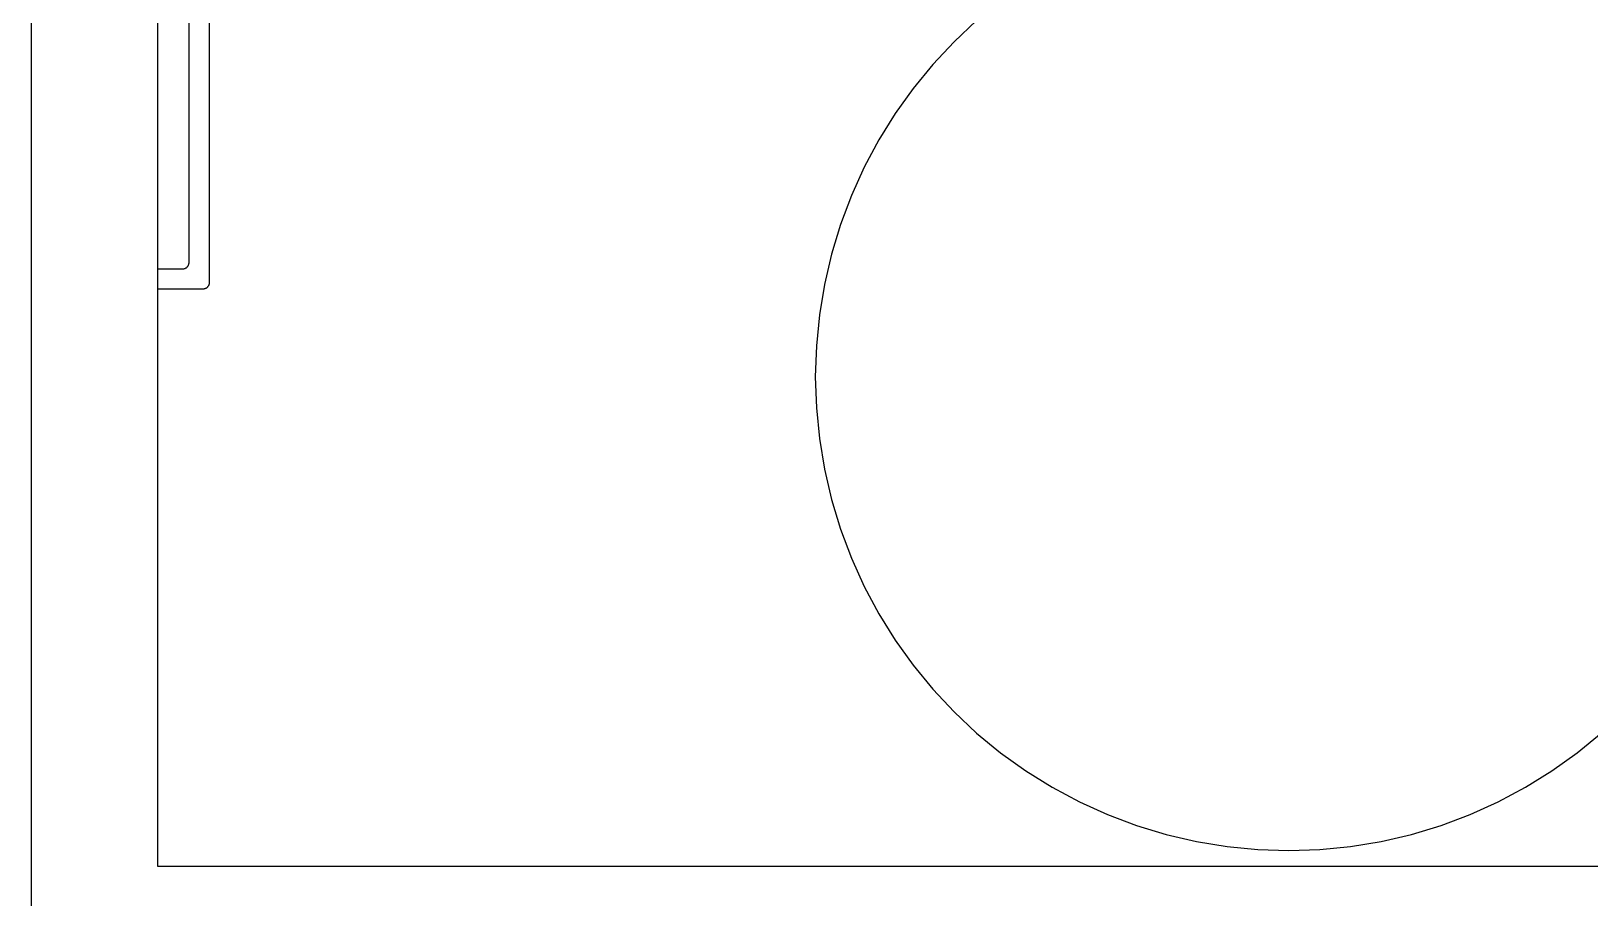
# Model space of a CAD drawing. Extents: x -81148 to 10972, y -53931 to 52487.
# Drawn here: x -28008 to -25539, y 16664 to 18035 of the extents above; entities that cross this region are included whole.
import ezdxf

# ---------------------------------------------------------------- set-up
doc = ezdxf.new("R2010")
doc.units = 0
doc.layers.get('0').update_dxf_attribs({"linetype": 'CONTINUOUS'})

msp = doc.modelspace()

# ---------------------------------------------------------------- linework, layer by layer
for p, q in [((-28007.9, 19013.6), (-28007.9, 16613.6)), ((-27725.9, 18717.1), (-27725.9, 17637.1)), ((-27807.9, 18695.1), (-27807.9, 17659.1)), ((-27757.9, 17669.1), (-27757.9, 18685.1)), ((-26510.4, 18052.2), (-26546.2, 18018.6)), ((-26546.2, 18018.6), (-26579.8, 17982.8)), ((-26579.8, 17982.8), (-26610.9, 17944.9)), ((-26610.9, 17944.9), (-26639.5, 17905)), ((-26639.5, 17905), (-26665.4, 17863.3)), ((-26665.4, 17863.3), (-26688.6, 17820)), ((-26688.6, 17820), (-26708.8, 17775.3)), ((-26708.8, 17775.3), (-26726.1, 17729.4)), ((-26726.1, 17729.4), (-26740.3, 17682.4)), ((-26740.3, 17682.4), (-26751.5, 17634.6)), ((-27807.9, 17659.1), (-27767.9, 17659.1)), ((-27807.9, 17659.1), (-27807.9, 17627.1)), ((-27767.9, 17659.1), (-27767.2, 17659.1)), ((-27767.2, 17659.1), (-27766.6, 17659.2)), ((-27766.6, 17659.2), (-27765.9, 17659.3)), ((-27765.9, 17659.3), (-27765.2, 17659.5)), ((-27765.2, 17659.5), (-27764.6, 17659.7)), ((-27764.6, 17659.7), (-27763.9, 17659.9)), ((-27763.9, 17659.9), (-27763.3, 17660.2)), ((-27763.3, 17660.2), (-27762.7, 17660.6)), ((-27762.7, 17660.6), (-27762.1, 17660.9)), ((-27762.1, 17660.9), (-27761.6, 17661.4)), ((-27761.6, 17661.4), (-27761.1, 17661.8)), ((-27761.1, 17661.8), (-27760.6, 17662.3)), ((-27760.6, 17662.3), (-27760.2, 17662.8)), ((-27760.2, 17662.8), (-27759.7, 17663.3)), ((-27759.7, 17663.3), (-27759.4, 17663.9)), ((-27759.4, 17663.9), (-27759, 17664.5)), ((-27759, 17664.5), (-27758.7, 17665.1)), ((-27758.7, 17665.1), (-27758.5, 17665.8)), ((-27758.5, 17665.8), (-27758.3, 17666.4)), ((-27758.3, 17666.4), (-27758.1, 17667.1)), ((-27758.1, 17667.1), (-27758, 17667.7)), ((-27758, 17667.7), (-27757.9, 17668.4)), ((-27757.9, 17668.4), (-27757.9, 17669.1)), ((-27735.9, 17627.1), (-27807.9, 17627.1)), ((-27807.9, 17627.1), (-27807.9, 16713.6)), ((-27735.3, 17627.1), (-27735.9, 17627.1)), ((-27734.6, 17627.2), (-27735.3, 17627.1)), ((-27734, 17627.3), (-27734.6, 17627.2)), ((-27733.3, 17627.5), (-27734, 17627.3)), ((-27732.7, 17627.6), (-27733.3, 17627.5)), ((-27732.1, 17627.9), (-27732.7, 17627.6)), ((-27731.5, 17628.1), (-27732.1, 17627.9)), ((-27730.9, 17628.5), (-27731.5, 17628.1)), ((-27730.4, 17628.8), (-27730.9, 17628.5)), ((-27729.8, 17629.2), (-27730.4, 17628.8)), ((-27729.3, 17629.6), (-27729.8, 17629.2)), ((-27728.8, 17630), (-27729.3, 17629.6)), ((-27728.4, 17630.5), (-27728.8, 17630)), ((-27728, 17631), (-27728.4, 17630.5)), ((-27727.6, 17631.6), (-27728, 17631)), ((-27727.3, 17632.1), (-27727.6, 17631.6)), ((-27726.9, 17632.7), (-27727.3, 17632.1)), ((-27726.7, 17633.3), (-27726.9, 17632.7)), ((-27726.4, 17633.9), (-27726.7, 17633.3)), ((-27726.3, 17634.5), (-27726.4, 17633.9)), ((-27726.1, 17635.2), (-27726.3, 17634.5)), ((-27726, 17635.8), (-27726.1, 17635.2)), ((-27725.9, 17636.5), (-27726, 17635.8)), ((-27725.9, 17637.1), (-27725.9, 17636.5)), ((-26751.5, 17634.6), (-26759.5, 17586.2)), ((-26759.5, 17586.2), (-26764.3, 17537.3)), ((-26764.3, 17537.3), (-26765.9, 17488.3)), ((-26765.9, 17488.3), (-26764.3, 17439.2)), ((-26764.3, 17439.2), (-26759.5, 17390.4)), ((-26759.5, 17390.4), (-26751.5, 17342)), ((-26751.5, 17342), (-26740.3, 17294.2)), ((-26740.3, 17294.2), (-26726.1, 17247.2)), ((-26726.1, 17247.2), (-26708.8, 17201.3)), ((-26708.8, 17201.3), (-26688.6, 17156.6)), ((-26688.6, 17156.6), (-26665.4, 17113.3)), ((-26665.4, 17113.3), (-26639.5, 17071.6)), ((-26639.5, 17071.6), (-26610.9, 17031.7)), ((-26610.9, 17031.7), (-26579.8, 16993.8)), ((-26579.8, 16993.8), (-26546.2, 16958)), ((-26546.2, 16958), (-26510.4, 16924.4)), ((-26510.4, 16924.4), (-26472.5, 16893.3)), ((-25559.3, 16893.3), (-25521.4, 16924.4)), ((-26472.5, 16893.3), (-26432.6, 16864.7)), ((-25599.2, 16864.7), (-25559.3, 16893.3)), ((-26432.6, 16864.7), (-26390.9, 16838.8)), ((-25640.9, 16838.8), (-25599.2, 16864.7)), ((-26390.9, 16838.8), (-26347.6, 16815.6)), ((-25684.2, 16815.6), (-25640.9, 16838.8)), ((-26347.6, 16815.6), (-26302.9, 16795.4)), ((-25728.9, 16795.4), (-25684.2, 16815.6)), ((-26302.9, 16795.4), (-26257, 16778.1)), ((-25774.8, 16778.1), (-25728.9, 16795.4)), ((-26257, 16778.1), (-26210, 16763.8)), ((-26210, 16763.8), (-26162.2, 16752.7)), ((-25869.6, 16752.7), (-25821.8, 16763.8)), ((-25821.8, 16763.8), (-25774.8, 16778.1)), ((-26162.2, 16752.7), (-26113.8, 16744.7)), ((-26113.8, 16744.7), (-26065, 16739.9)), ((-26065, 16739.9), (-26015.9, 16738.3)), ((-26015.9, 16738.3), (-25966.8, 16739.9)), ((-25966.8, 16739.9), (-25918, 16744.7)), ((-25918, 16744.7), (-25869.6, 16752.7)), ((-27807.9, 16713.6), (-23925.4, 16713.6))]:
    msp.add_line(p, q)

doc.saveas('drawing.dxf')
